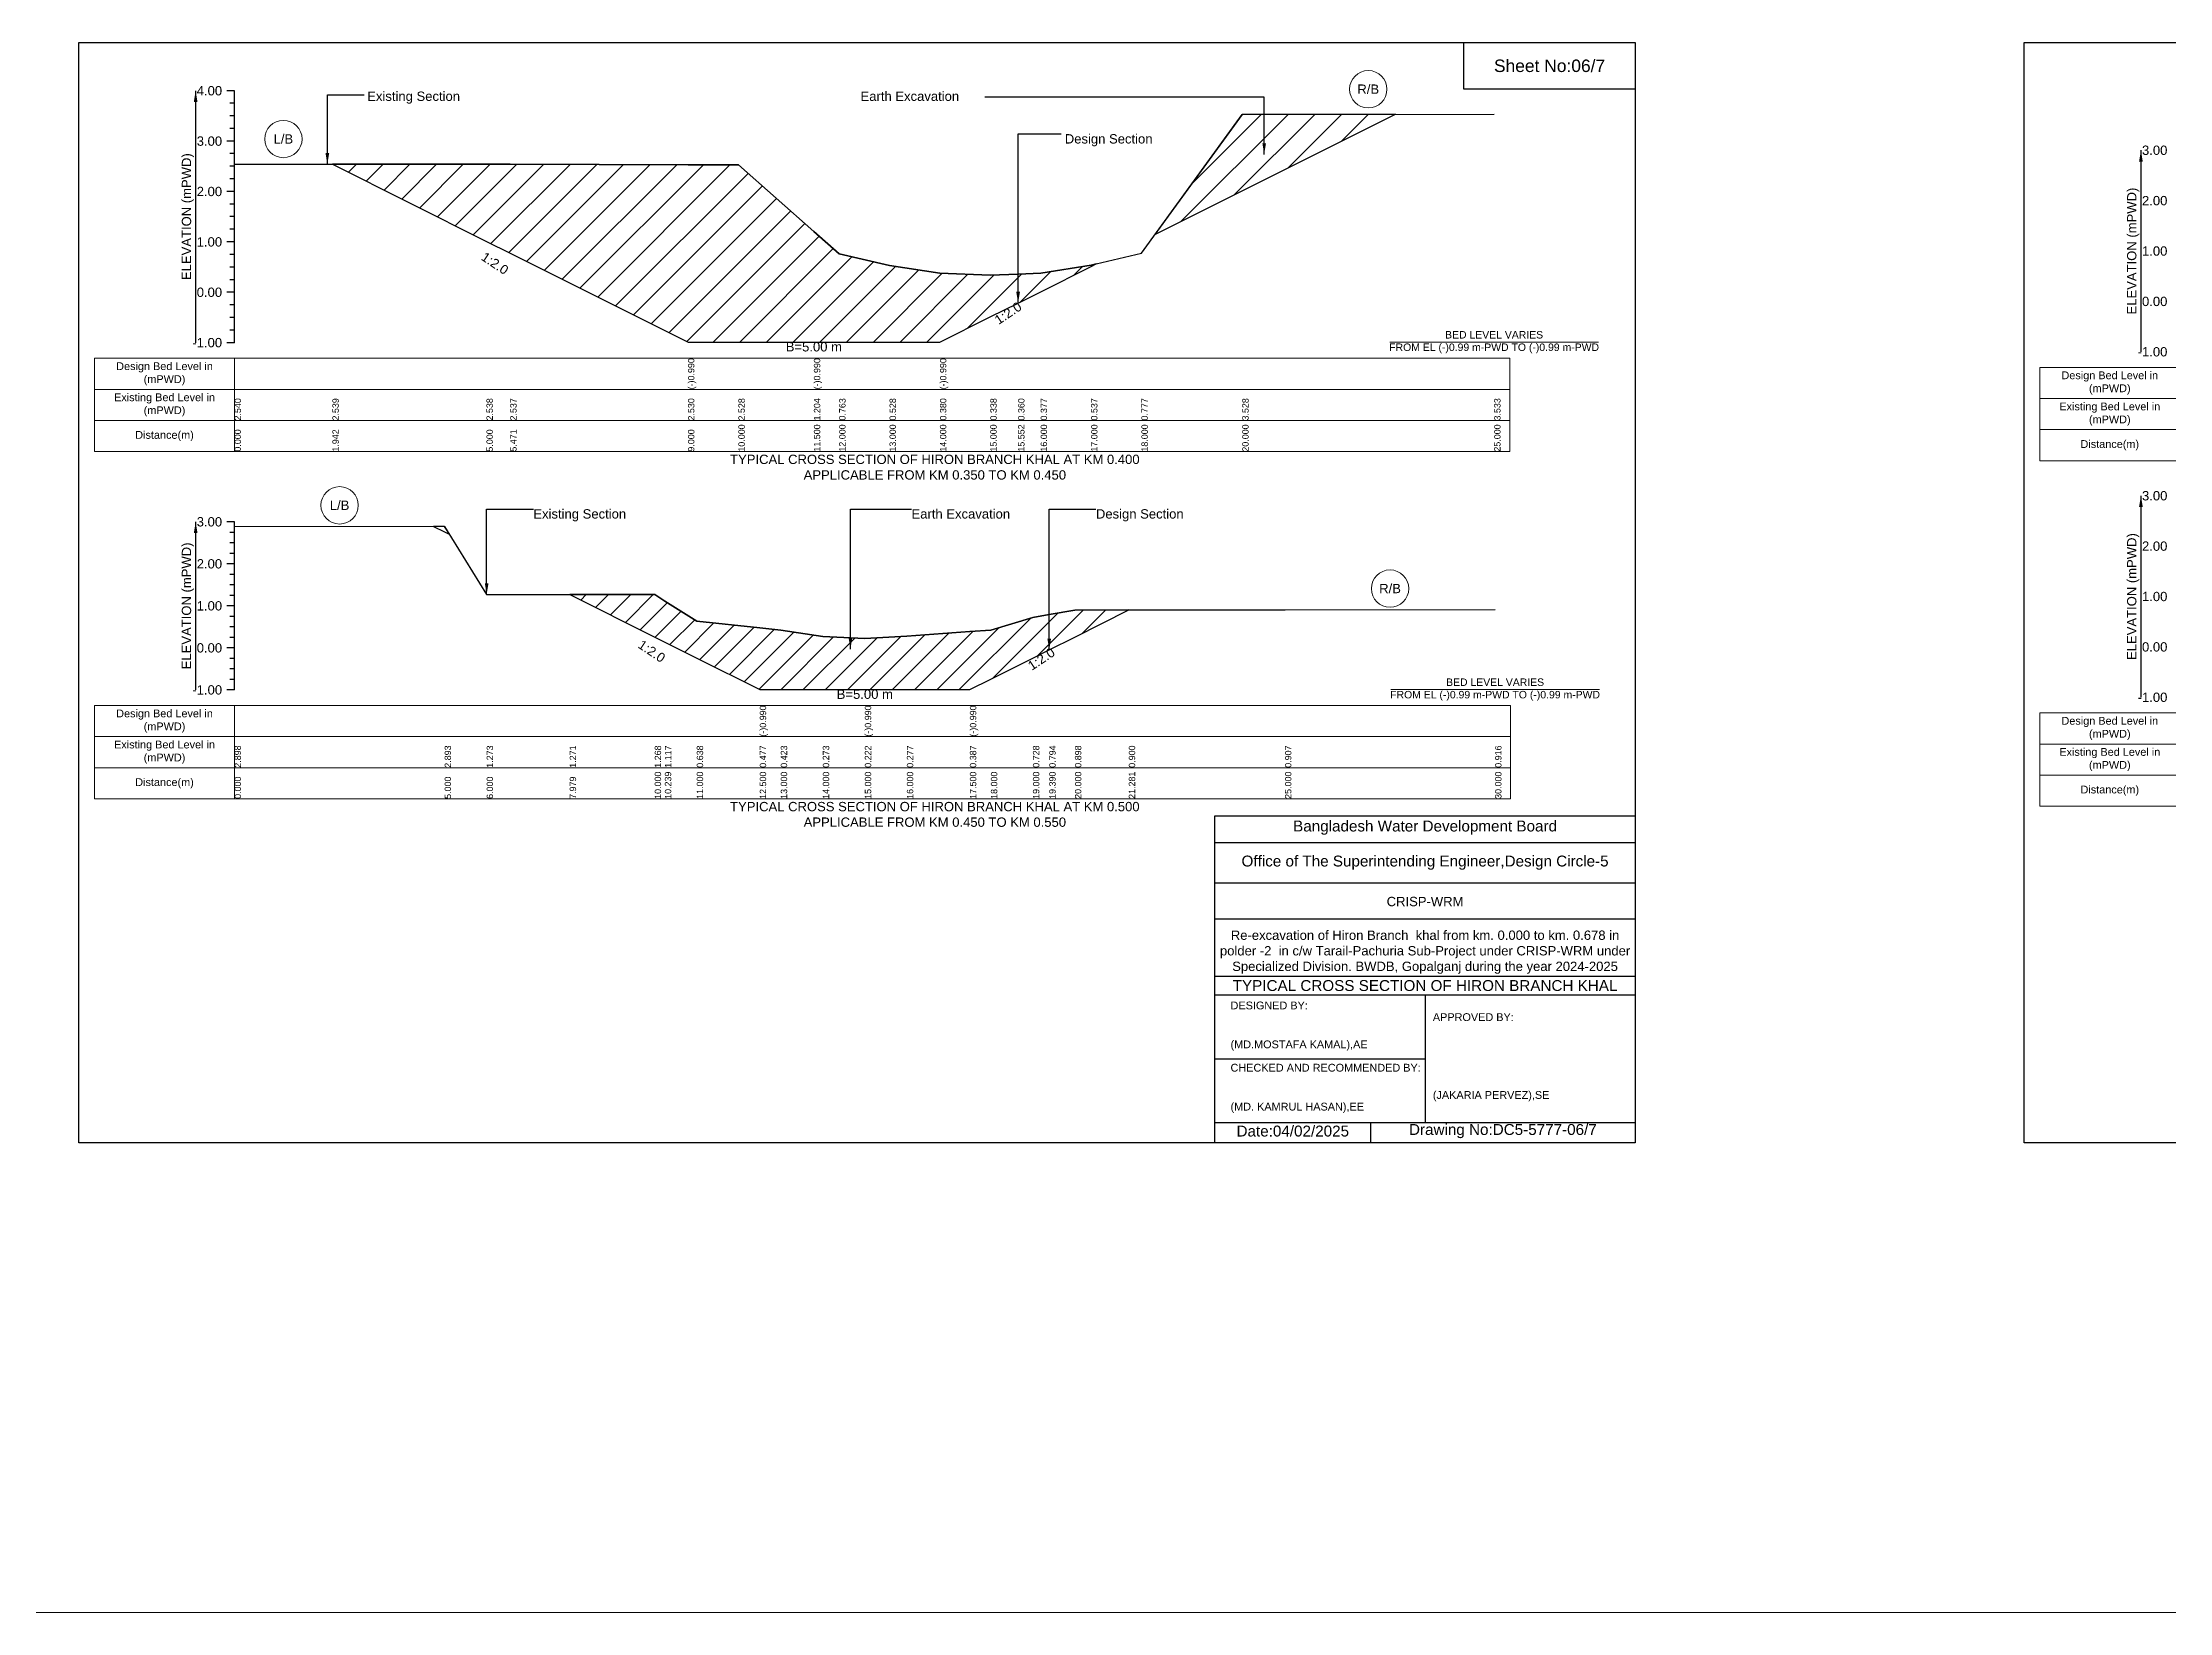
# Model space of a CAD drawing. Header units: inches. Extents: x 85948 to 293477, y -21150 to 8018.
# Drawn here: x 149813 to 160747, y -8070 to 0 of the extents above; entities that cross this region are included whole.
import ezdxf

# ---------------------------------------------------------------- set-up
doc = ezdxf.new("R2010")
doc.units = ezdxf.units.IN
doc.header["$LTSCALE"] = 7
doc.header["$MEASUREMENT"] = 0
for name, color, linetype, lineweight in [('Cross section Data Border', 7, 'Continuous', 9), ('Cross Section Labels', 7, 'Continuous', 9), ('Existing_Bed_Level for Xsection', 7, 'Continuous', 25)]:
    doc.layers.add(name, color=color, linetype=linetype, lineweight=lineweight)
doc.styles.get("Standard").update_dxf_attribs({"font": 'arial.ttf'})
doc.dimstyles.get("Standard").update_dxf_attribs({"dimtxt": 0.18, "dimasz": 0.18, "dimexe": 0.18, "dimexo": 0.0625, "dimgap": 0.09, "dimtad": 0, "dimtih": 1, "dimtoh": 1, "dimdec": 4, "dimzin": 0, "dimdsep": 46, "dimtxsty": 'Standard', "dimcen": 0.09, "dimadec": 0, "dimazin": 0, "dimtfac": 1, "dimtdec": 4, "dimtofl": 0, "dimtmove": 0, "dimatfit": 3, "dimfxl": 1, "dimtolj": 1, "dimtzin": 0, "dimarcsym": 0})

msp = doc.modelspace()

# ---------------------------------------------------------------- hatches: boundary and pattern name
at = {"layer": 'Existing_Bed_Level for Xsection'}
h = msp.add_hatch(dxfattribs=at)
h.set_pattern_fill('ANSI31', color=256, scale=777, style=0)
h.paths.add_polyline_path([(155531, -987), (155980, -763), (156768, -369), (155980, -370)])
h = msp.add_hatch(dxfattribs=at)
h.set_pattern_fill('ANSI31', color=256, scale=777, style=0)
h.paths.add_polyline_path([(151303, -626), (152095, -1022), (152217, -1083), (153131, -1540), (153390, -1540), (153778, -1540), (153908, -1540), (154167, -1540), (154426, -1540), (154685, -1410), (154828, -1339), (154944, -1281), (155203, -1151), (155230, -1138), (155203, -1144), (154944, -1186), (154828, -1190), (154685, -1196), (154426, -1185), (154167, -1147), (153908, -1086), (153778, -972), (153390, -629), (153131, -628), (152217, -626), (152095, -626)])
h = msp.add_hatch(dxfattribs=at)
h.set_pattern_fill('ANSI31', color=256, scale=648, style=0)
h.paths.add_polyline_path([(151822, -2487), (151880, -2516), (151906, -2529), (151880, -2487)])
h = msp.add_hatch(dxfattribs=at)
h.set_pattern_fill('ANSI31', color=256, scale=648, style=0)
h.paths.add_polyline_path([(152523, -2838), (152960, -3056), (153012, -3082), (153176, -3164), (153500, -3326), (153608, -3326), (153824, -3326), (154040, -3326), (154256, -3326), (154580, -3326), (154688, -3272), (154904, -3164), (154988, -3122), (155120, -3056), (155397, -2917), (155120, -2918), (154988, -2940), (154904, -2955), (154688, -3021), (154580, -3028), (154256, -3052), (154040, -3064), (153824, -3053), (153608, -3021), (153500, -3009), (153176, -2974), (153012, -2871), (152960, -2838)])

# ---------------------------------------------------------------- linework, layer by layer
for points in [[(150000, 0), (158000, 0), (158000, -5656), (150000, -5656)], [(157120, 0), (158000, 0), (158000, -240), (157120, -240)], [(160000, 0), (168000, 0), (168000, -5656), (160000, -5656)]]:
    msp.add_lwpolyline(points, close=True)
for points in [[(155840, -5656), (155840, -3976), (158000, -3976)], [(155840, -4112), (158000, -4112)], [(155840, -4320), (158000, -4320)], [(155840, -4504), (158000, -4504)], [(155840, -4800), (158000, -4800)], [(155840, -4896), (158000, -4896)], [(156920, -4896), (156920, -5552)], [(155840, -5224), (156920, -5224)], [(155840, -5552), (158000, -5552)], [(156640, -5552), (156640, -5656)]]:
    msp.add_lwpolyline(points)
at = {"layer": 'Cross section Data Border'}
for points in [[(150080, -1623), (157355, -1623), (157355, -2103), (150080, -2103)], [(160080, -1670), (167355, -1670), (167355, -2150), (160080, -2150)], [(150080, -3408), (157360, -3408), (157360, -3888), (150080, -3888)], [(160080, -3446), (167355, -3446), (167355, -3926), (160080, -3926)]]:
    msp.add_lwpolyline(points, close=True, dxfattribs=at)
for points in [[(150800, -1623), (150800, -2103)], [(150080, -1783), (157355, -1783)], [(160080, -1830), (167355, -1830)], [(150080, -1943), (157355, -1943)], [(160080, -1990), (167355, -1990)], [(150800, -3408), (150800, -3888)], [(150080, -3568), (157360, -3568)], [(160080, -3606), (167355, -3606)], [(150080, -3728), (157360, -3728)], [(160080, -3766), (167355, -3766)]]:
    msp.add_lwpolyline(points, dxfattribs=at)
at = {"layer": 'Cross Section Labels'}
msp.add_line((87937, -8070), (293477, -8070), dxfattribs=at)
for points in [[(156739, -1540), (157811, -1540)], [(156744, -3326), (157816, -3326)]]:
    msp.add_lwpolyline(points, dxfattribs=at)
for centre in [(156628, -240), (151051, -496), (151340, -2379), (156740, -2807)]:
    msp.add_circle(centre, 96, dxfattribs=at)
at = {"layer": 'Existing_Bed_Level for Xsection'}
for points in [[(150800, -248), (150760, -248)], [(150800, -312), (150776, -312)], [(150800, -1543), (150800, -1284), (150800, -1025), (150800, -766), (150800, -507), (150800, -248)], [(150800, -377), (150776, -377)], [(150800, -626), (151303, -626), (152095, -626), (152217, -626), (153131, -628), (153131, -628), (153390, -629), (153778, -972), (153778, -972), (153908, -1086), (154167, -1147), (154426, -1185), (154426, -1185), (154685, -1196), (154828, -1190), (154944, -1186), (155203, -1144), (155230, -1138), (155462, -1082), (155980, -370), (157275, -368)], [(150800, -507), (150760, -507)], [(150800, -442), (150776, -442)], [(150800, -571), (150776, -571)], [(150800, -636), (150776, -636)], [(150800, -701), (150776, -701)], [(150800, -766), (150760, -766)], [(150800, -830), (150776, -830)], [(150800, -895), (150776, -895)], [(150800, -960), (150776, -960)], [(150800, -1025), (150760, -1025)], [(150800, -1089), (150776, -1089)], [(150800, -1154), (150776, -1154)], [(150800, -1284), (150760, -1284)], [(150800, -1219), (150776, -1219)], [(150800, -1348), (150776, -1348)], [(150800, -1413), (150776, -1413)], [(150800, -1478), (150776, -1478)], [(150800, -1543), (150760, -1543)], [(150800, -2464), (150760, -2464)], [(150800, -3328), (150800, -3112), (150800, -2896), (150800, -2680), (150800, -2464)], [(150800, -2486), (151880, -2487), (152096, -2837), (152523, -2838), (152960, -2838), (153012, -2871), (153176, -2974), (153500, -3009), (153500, -3009), (153608, -3021), (153824, -3053), (154040, -3064), (154040, -3064), (154256, -3052), (154580, -3028), (154580, -3028), (154688, -3021), (154904, -2955), (154988, -2940), (155120, -2918), (155397, -2917), (156200, -2916), (157280, -2914)], [(150800, -2518), (150776, -2518)], [(150800, -2572), (150776, -2572)], [(150800, -2680), (150760, -2680)], [(150800, -2626), (150776, -2626)], [(150800, -2734), (150776, -2734)], [(150800, -2788), (150776, -2788)], [(150800, -2842), (150776, -2842)], [(150800, -2896), (150760, -2896)], [(150800, -2950), (150776, -2950)], [(150800, -3004), (150776, -3004)], [(150800, -3058), (150776, -3058)], [(150800, -3112), (150760, -3112)], [(150800, -3166), (150776, -3166)], [(150800, -3220), (150776, -3220)], [(150800, -3274), (150776, -3274)], [(150800, -3328), (150760, -3328)]]:
    msp.add_lwpolyline(points, dxfattribs=at)
for points in [[(155531, -987), (155980, -763), (156768, -369), (155980, -370)], [(151303, -626), (151303, -626), (152095, -1022), (152217, -1083), (153131, -1540), (153131, -1540), (153390, -1540), (153778, -1540), (153778, -1540), (153908, -1540), (154167, -1540), (154426, -1540), (154426, -1540), (154685, -1410), (154828, -1339), (154944, -1281), (155203, -1151), (155230, -1138), (155230, -1138), (155230, -1138), (155203, -1144), (154944, -1186), (154828, -1190), (154685, -1196), (154426, -1185), (154426, -1185), (154167, -1147), (153908, -1086), (153778, -972), (153778, -972), (153390, -629), (153131, -628), (153131, -628), (152217, -626), (152095, -626), (151303, -626)], [(151822, -2487), (151880, -2516), (151906, -2529), (151880, -2487)], [(152523, -2838), (152960, -3056), (153012, -3082), (153176, -3164), (153500, -3326), (153500, -3326), (153608, -3326), (153824, -3326), (154040, -3326), (154040, -3326), (154256, -3326), (154580, -3326), (154580, -3326), (154688, -3272), (154904, -3164), (154988, -3122), (155120, -3056), (155397, -2917), (155120, -2918), (154988, -2940), (154904, -2955), (154688, -3021), (154580, -3028), (154580, -3028), (154256, -3052), (154040, -3064), (154040, -3064), (153824, -3053), (153608, -3021), (153500, -3009), (153500, -3009), (153176, -2974), (153012, -2871), (152960, -2838)]]:
    msp.add_lwpolyline(points, close=True, dxfattribs=at)

# ---------------------------------------------------------------- texts
at = {"attachment_point": 5}
for s, insert, char_height in [('Sheet No:06/7', (157560, -120), 64), ('Bangladesh Water Development Board', (156920, -4036), 56), ('Office of The Superintending Engineer,Design Circle-5', (156920, -4216), 56)]:
    msp.add_mtext(s, dxfattribs=dict(at, insert=insert, char_height=char_height))
for s, insert, char_height, width, attachment_point in [('CRISP-WRM', (156920, -4416), 48, 2240, 5), ('Re-excavation of Hiron Branch  khal from km. 0.000 to km. 0.678 in polder -2  in c/w Tarail-Pachuria Sub-Project under CRISP-WRM under Specialized Division. BWDB, Gopalganj during the year 2024-2025', (156920, -4676), 48, 2160, 5), ('TYPICAL CROSS SECTION OF HIRON BRANCH KHAL', (156920, -4848), 56, 2240, 5), ('DESIGNED BY:^J^J^J(MD.MOSTAFA KAMAL),AE', (155920, -5056), 40, 1120, 4), ('APPROVED BY:^J^J^J^J^J^J(JAKARIA PERVEZ),SE', (156960, -5216), 40, 1120, 4), ('CHECKED AND RECOMMENDED BY:^J^J^J(MD. KAMRUL HASAN),EE', (155920, -5376), 40, 1120, 4), ('Date:04/02/2025', (156240, -5596), 56, 1120, 5), ('Drawing No:DC5-5777-06/7', (157320, -5596), 56, 1760, 5)]:
    msp.add_mtext(s, dxfattribs=dict(insert=insert, char_height=char_height, width=width, attachment_point=attachment_point))
at = {"layer": 'Cross section Data Border', "char_height": 40, "width": 640, "attachment_point": 5}
for s, insert in [('Design Bed Level in (mPWD)', (150440, -1703)), ('Design Bed Level in (mPWD)', (160440, -1750)), ('Existing Bed Level in (mPWD)', (150440, -1863)), ('Existing Bed Level in (mPWD)', (160440, -1910)), ('Distance(m)', (150440, -2023)), ('Distance(m)', (160440, -2070)), ('Design Bed Level in (mPWD)', (150440, -3488)), ('Design Bed Level in (mPWD)', (160440, -3526)), ('Existing Bed Level in (mPWD)', (150440, -3648)), ('Existing Bed Level in (mPWD)', (160440, -3686)), ('Distance(m)', (150440, -3808)), ('Distance(m)', (160440, -3846))]:
    msp.add_mtext(s, dxfattribs=dict(at, insert=insert))
at = {"layer": 'Cross Section Labels'}
for s, insert, char_height, attachment_point in [('R/B', (156628, -240), 48, 5), ('Existing Section', (151482, -252), 48, 1), ('Earth Excavation', (154018, -252), 48, 1), ('L/B', (151051, -496), 48, 5), ('Design Section', (155068, -471), 48, 1), ('BED LEVEL VARIES ^JFROM EL (-)0.99 m-PWD TO (-)0.99 m-PWD', (157275, -1540), 38.4, 5), ('B=5.00 m', (153778, -1540), 48, 2), ('TYPICAL CROSS SECTION OF HIRON BRANCH KHAL AT KM 0.400^JAPPLICABLE FROM KM 0.350 TO KM 0.450', (154400, -2183), 48, 5), ('L/B', (151340, -2379), 48, 5), ('Existing Section', (152336, -2399), 48, 1), ('Earth Excavation', (154280, -2399), 48, 1), ('Design Section', (155228, -2399), 48, 1), ('R/B', (156740, -2807), 48, 5), ('BED LEVEL VARIES ^JFROM EL (-)0.99 m-PWD TO (-)0.99 m-PWD', (157280, -3326), 38.4, 5), ('B=5.00 m', (154040, -3326), 48, 2), ('TYPICAL CROSS SECTION OF HIRON BRANCH KHAL AT KM 0.500^JAPPLICABLE FROM KM 0.450 TO KM 0.550', (154400, -3968), 48, 5)]:
    msp.add_mtext(s, dxfattribs=dict(at, insert=insert, char_height=char_height, attachment_point=attachment_point))
at = {"layer": 'Cross Section Labels', "char_height": 48, "attachment_point": 2}
for insert, rotation in [((152152, -1115), 326.3099), ((154763, -1371), 33.6901), ((152958, -3109), 326.3099), ((154934, -3149), 33.6901)]:
    msp.add_mtext('1:2.0', dxfattribs=dict(at, insert=insert, rotation=rotation))
at = {"layer": 'Existing_Bed_Level for Xsection', "char_height": 48, "attachment_point": 6}
for s, insert in [('4.00', (150736, -248)), ('3.00', (150736, -507)), ('3.00', (160736, -554)), ('2.00', (150736, -766)), ('2.00', (160736, -813)), ('1.00', (150736, -1025)), ('1.00', (160736, -1072)), ('0.00', (150736, -1284)), ('0.00', (160736, -1331)), ('-1.00', (150736, -1543)), ('-1.00', (160736, -1590)), ('3.00', (160736, -2330)), ('3.00', (150736, -2464)), ('2.00', (160736, -2589)), ('2.00', (150736, -2680)), ('1.00', (160736, -2848)), ('1.00', (150736, -2896)), ('0.00', (150736, -3112)), ('0.00', (160736, -3107)), ('-1.00', (150736, -3328)), ('-1.00', (160736, -3366))]:
    msp.add_mtext(s, dxfattribs=dict(at, insert=insert))
at = {"layer": 'Existing_Bed_Level for Xsection', "rotation": 90}
for s, insert, char_height, attachment_point in [('ELEVATION (mPWD)', (150560, -895), 48, 5), ('ELEVATION (mPWD)', (160560, -1072), 48, 5), ('(-)0.990', (153131, -1783), 32.8, 1), ('(-)0.990', (153778, -1783), 32.8, 1), ('(-)0.990', (154426, -1783), 32.8, 1), ('2.540', (150800, -1943), 32.8, 1), ('2.539', (151303, -1943), 32.8, 1), ('2.538', (152095, -1943), 32.8, 1), ('2.537', (152217, -1943), 32.8, 1), ('2.530', (153131, -1943), 32.8, 1), ('2.528', (153390, -1943), 32.8, 1), ('1.204', (153778, -1943), 32.8, 1), ('0.763', (153908, -1943), 32.8, 1), ('0.528', (154167, -1943), 32.8, 1), ('0.380', (154426, -1943), 32.8, 1), ('0.338', (154685, -1943), 32.8, 1), ('0.360', (154828, -1943), 32.8, 1), ('0.377', (154944, -1943), 32.8, 1), ('0.537', (155203, -1943), 32.8, 1), ('0.777', (155462, -1943), 32.8, 1), ('3.528', (155980, -1943), 32.8, 1), ('3.533', (157275, -1943), 32.8, 1), ('10.000', (153390, -2103), 32.8, 1), ('11.500', (153778, -2103), 32.8, 1), ('12.000', (153908, -2103), 32.8, 1), ('13.000', (154167, -2103), 32.8, 1), ('14.000', (154426, -2103), 32.8, 1), ('15.000', (154685, -2103), 32.8, 1), ('15.552', (154828, -2103), 32.8, 1), ('16.000', (154944, -2103), 32.8, 1), ('17.000', (155203, -2103), 32.8, 1), ('18.000', (155462, -2103), 32.8, 1), ('20.000', (155980, -2103), 32.8, 1), ('25.000', (157275, -2103), 32.8, 1), ('0.000', (150800, -2103), 32.8, 1), ('1.942', (151303, -2103), 32.8, 1), ('5.000', (152095, -2103), 32.8, 1), ('5.471', (152217, -2103), 32.8, 1), ('9.000', (153131, -2103), 32.8, 1), ('ELEVATION (mPWD)', (150560, -2896), 48, 5), ('ELEVATION (mPWD)', (160560, -2848), 48, 5), ('(-)0.990', (153500, -3568), 32.8, 1), ('(-)0.990', (154040, -3568), 32.8, 1), ('(-)0.990', (154580, -3568), 32.8, 1), ('2.898', (150800, -3728), 32.8, 1), ('2.893', (151880, -3728), 32.8, 1), ('1.273', (152096, -3728), 32.8, 1), ('1.271', (152523, -3728), 32.8, 1), ('1.268', (152960, -3728), 32.8, 1), ('1.117', (153012, -3728), 32.8, 1), ('0.638', (153176, -3728), 32.8, 1), ('0.477', (153500, -3728), 32.8, 1), ('0.423', (153608, -3728), 32.8, 1), ('0.273', (153824, -3728), 32.8, 1), ('0.222', (154040, -3728), 32.8, 1), ('0.277', (154256, -3728), 32.8, 1), ('0.387', (154580, -3728), 32.8, 1), ('0.728', (154904, -3728), 32.8, 1), ('0.794', (154988, -3728), 32.8, 1), ('0.898', (155120, -3728), 32.8, 1), ('0.900', (155397, -3728), 32.8, 1), ('0.907', (156200, -3728), 32.8, 1), ('0.916', (157280, -3728), 32.8, 1), ('0.000', (150800, -3888), 32.8, 1), ('5.000', (151880, -3888), 32.8, 1), ('6.000', (152096, -3888), 32.8, 1), ('7.979', (152523, -3888), 32.8, 1), ('10.000', (152960, -3888), 32.8, 1), ('10.239', (153012, -3888), 32.8, 1), ('11.000', (153176, -3888), 32.8, 1), ('12.500', (153500, -3888), 32.8, 1), ('13.000', (153608, -3888), 32.8, 1), ('14.000', (153824, -3888), 32.8, 1), ('15.000', (154040, -3888), 32.8, 1), ('16.000', (154256, -3888), 32.8, 1), ('17.500', (154580, -3888), 32.8, 1), ('18.000', (154688, -3888), 32.8, 1), ('19.000', (154904, -3888), 32.8, 1), ('19.390', (154988, -3888), 32.8, 1), ('20.000', (155120, -3888), 32.8, 1), ('21.281', (155397, -3888), 32.8, 1), ('25.000', (156200, -3888), 32.8, 1), ('30.000', (157280, -3888), 32.8, 1)]:
    msp.add_mtext(s, dxfattribs=dict(at, insert=insert, char_height=char_height, attachment_point=attachment_point))

# ---------------------------------------------------------------- leaders
at = {"layer": 'Cross Section Labels', "annotation_type": 0, "has_hookline": 1}
for points, hookline_direction, text_width in [([(151277, -626), (151277, -269), (151466, -269)], 0, 467), ([(156093, -575), (156093, -281), (154657, -281)], 1, 497), ([(154828, -1339), (154828, -469), (155050, -469)], 0, 441), ([(152096, -2837), (152096, -2399), (152336, -2399)], 0, 467), ([(153966, -3118), (153966, -2399), (154280, -2399)], 0, 497), ([(154988, -3122), (154988, -2399), (155228, -2399)], 0, 441)]:
    msp.add_leader(points, dimstyle='Standard', override={"dimasz": 57.6}, dxfattribs=dict(at, hookline_direction=hookline_direction, text_width=text_width))
at = {"layer": 'Existing_Bed_Level for Xsection'}
for points in [[(150600, -248), (150600, -1543)], [(160600, -554), (160600, -1590)], [(160600, -2330), (160600, -3366)], [(150600, -2464), (150600, -3328)]]:
    msp.add_leader(points, dimstyle='Standard', override={"dimasz": 57.6}, dxfattribs=at)

doc.saveas('drawing.dxf')
